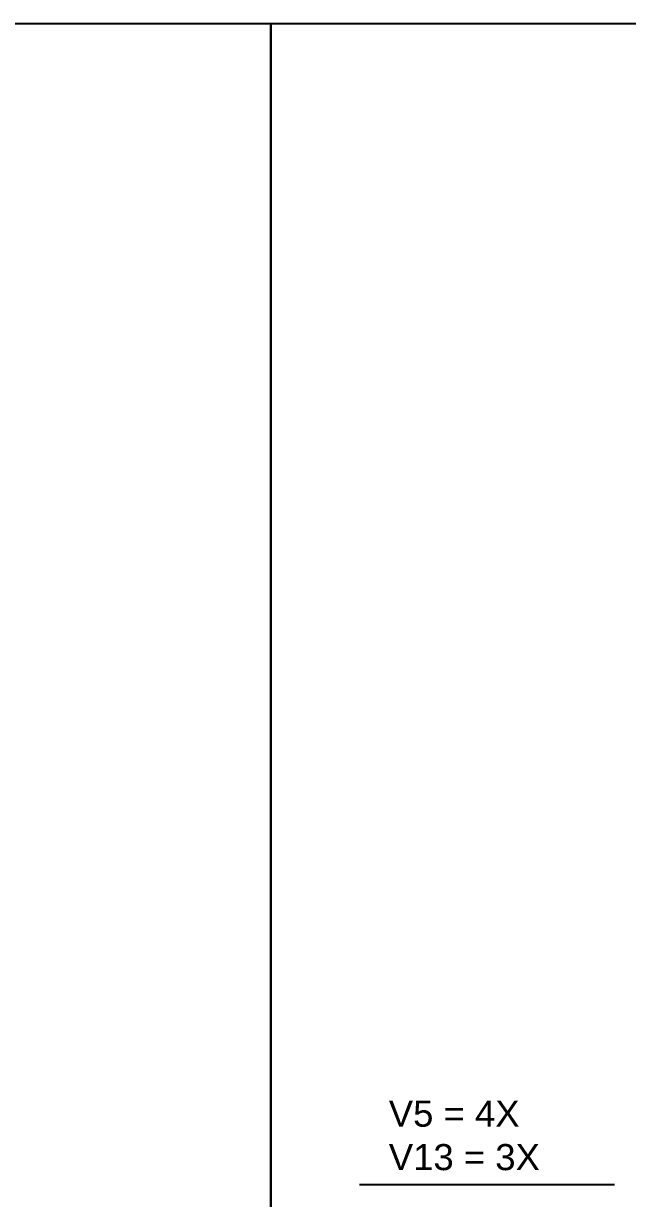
# Model space of a CAD drawing. Extents: x 15230 to 29563, y 3128 to 7338.
# Drawn here: x 16847 to 17124, y 5023 to 5564 of the extents above; entities that cross this region are included whole.
import ezdxf

# ---------------------------------------------------------------- set-up
doc = ezdxf.new("R2010")
doc.units = 0
doc.layers.add('VIGAS', color=3, linetype='Continuous')
doc.styles.add('R80-50', font='arial.ttf', dxfattribs={"height": 10})

msp = doc.modelspace()

# ---------------------------------------------------------------- linework, layer by layer
at = {"layer": 'VIGAS', "color": 7}
msp.add_line((17001.15, 5029.73), (17118.3, 5029.73), dxfattribs=at)
at = {"layer": 'VIGAS'}
for points in [[(16960.43, 4598.78), (16336.15, 4598.78), (16336.15, 5563.56), (16960.43, 5563.56)], [(17584.71, 4598.78), (16960.43, 4598.78), (16960.43, 5563.56), (17584.71, 5563.56)]]:
    msp.add_lwpolyline(points, close=True, dxfattribs=at)

# ---------------------------------------------------------------- texts
at = {"layer": 'VIGAS', "color": 7, "style": 'R80-50'}
for s, p in [('V5 = 4X', (17014.65, 5056.34)), ('V13 = 3X', (17014.65, 5036.34))]:
    msp.add_text(s, height=12, dxfattribs=at).set_placement(p)

doc.saveas('drawing.dxf')
